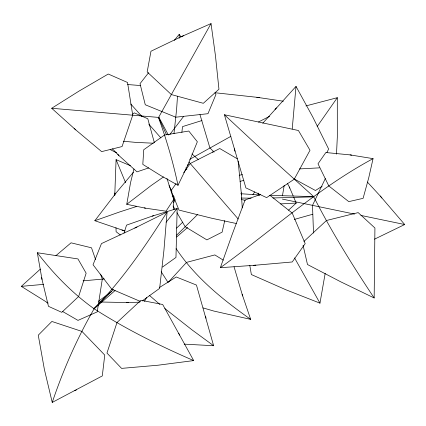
<?xml version="1.0" encoding="UTF-8"?>
<svg xmlns="http://www.w3.org/2000/svg" width="426" height="426" viewBox="0 0 426 426"><rect width="100%" height="100%" fill="white"/><g stroke="black" fill="none" stroke-linecap="round" stroke-linejoin="round"><path stroke-width="0.64" d="M179.186 38.255L179.218 34.266L174.314 40.358M303.078 245.328L307.487 264.525L340.821 281.852L374.156 297.96L374.928 228.006L358.181 212.611L326.47 220.503L303.924 241.43M124.03 233.049L126.554 225.125L152.103 216.158L177.168 208.49L175.97 257.437L162.519 267.049M130.436 165.709L116.08 159.659L114.754 195.417L114.892 192.989M173.446 209.496L173.962 196.338M336.497 154.148L337.317 137.06L337.301 97.698L305.895 105.93M177.498 96.223L176.614 109.232L173.984 133.657M262.789 123.194L296.006 86.387L292.215 128.987M140.479 301.475L111.729 289.169L93.044 264.759L101.457 243.592L134.84 228.032L167.083 212.036L163.925 250.419L159.633 288.37L142.151 300.974M181.875 132.379L182.509 126.613L201.988 120.526M282.443 195.79L284.222 185.31M166.949 178.419L173.712 199.469L166.002 211.184L145.468 208.17L126.762 204.299L130.574 182.552L133.956 168.989M249.801 265.451L251.361 274.557L286.267 289.925L319.963 303.142L325.182 273.322M373.064 158.642L368.74 177.796L363.101 198.34L348.777 201.626L328.819 185.97L318.009 163.797L325.842 152.535L350.113 154.894L373.064 158.642C317.759 188.383 271.032 231.158 220.354 267.704L255.84 265.18L292.231 261.974L305.186 243.603L292.225 213.064L269.903 195.3M224.752 220.588L222.116 232.154L206.892 239.881L185.193 226.749L176.971 212.718M220.354 267.704L232.276 234.183L245.099 199.98L260.664 194.41M52.233 402.421L44.41 369.539L38.265 335.198L51.881 321.465L81.984 331.439L104.753 355.098L102.293 375.929L52.233 402.421C63.213 369.976 76.946 338.489 94.103 308.813L93.896 308.584L94.103 308.813L115.121 290.5M188.154 164.345L197.35 141.762L188.793 131.038L164.457 135.063L143.754 149.718L142.806 164.377L160.884 175.656L178.004 185.273L188.154 164.345L187.445 165.746M313.781 196.855L272.917 197.962M325.326 178.553L312.498 205.353L313.509 233.07M326.896 152.54L328.632 149.004L312.721 116.905L296.006 86.387M173.595 202.531L175.118 199.624M158.515 117.555L211.03 23.579L181.449 36.604L150.969 51.237L147.172 71.935L171.358 94.572L203.314 103.305L218.953 89.226L215.439 55.604L211.03 23.579M212.75 152.322L213.373 151.203M144.441 301.368L146.725 297.343M252.895 194.788L254.594 191.934M167.083 212.036C145.394 246.164 122.48 279.77 94.082 308.749C72.319 293.184 53.575 273.929 37.323 252.74L77.963 258.939L86.143 273.204L78.634 296.485L61.781 312.343L48.463 306.331L42.009 279.424L37.323 252.74M337.301 97.698L317.152 126.517M176.082 183.558L171.108 190.592L179.011 210.098L211.818 218.261L236.329 223.517M183.723 172.732L190.22 163.536L219.752 148.52L237.346 158.818M169.814 134.515L183.702 116.287M125.095 231.046L94.849 220.711L115.973 193.1L133.397 172.253M148.583 72.718L140.016 83.661L145.266 104.764L175.757 117.198L207.968 113.699L215.945 94.481L214.949 92.761M166.097 222.207L177.168 208.49M168.408 282.15L186.545 262.379L214.826 254.924L223.304 260.153M274.999 109.413L276.421 107.869M176.662 235.152L197.504 214.603M93.896 308.584L113.391 289.568M176.609 228.107L182.786 222.127M288.53 210.188L296.214 203.064L293.684 197.131M48.17 303.11L21.3 286.357L40.379 269.099M176.625 237.016L187.605 227.484M55.891 255.675L71.067 242.825L91.51 247.81L95.61 259.711M126.762 204.299L151.108 185.566L163.43 176.987M132.305 114.477L134.339 112.879L147.801 118.769L154.34 142.603M98.63 301.166L111.612 291.496M322.093 186.274L315.453 190.507L294.089 178.888M51.69 108.273L79.06 91.073L108.263 74.028L127.534 82.484L132.731 115.201L122.054 146.56L101.628 151.624L75.743 129.871L51.69 108.273L158.962 117.448L168.366 135.021M159.521 287.475L176.263 276.985L196.455 285.063L213.628 345.736L184.16 344.133M189.714 159.324L230.86 136.363M258.433 122.017L269.637 116.293M74.8 390.733L76.424 389.902M134.84 228.032L137.018 226.93M374.486 239.178L404.7 224.529L380.258 196.051L367.382 182.062M181.449 36.604L183.452 35.747M94.849 220.711L119.903 211.866L136.789 206.413M148.759 167.897L136.996 171.864L118.902 155.517L112.421 148.844M152.103 216.158L153.802 215.657M294.27 219.443L312.684 214.257M240.072 181.359L243.842 180.368M172.189 196.12L173.387 195.827M239.231 175.24L242.431 174.676M193.686 360.588L158.115 365.204L121.591 368.383L106.963 353.058L117.001 322.514L140.905 300.293L162.689 304.489L193.686 360.588C159.297 345.699 125.67 328.978 94.082 308.749M21.3 286.357L43.702 284.36M83.123 280.84L104.269 278.955M296.214 203.064L280.585 203.9M253.433 265.339L255.84 265.18M299.483 168.92L319.378 167.855M98.912 301.97L128.593 302.588L139.845 302.135M241.244 198.053L251.148 198.17M153.264 143.211L135.67 142.375L123.402 141.246M269.999 195.348L313.802 196.642M126.501 302.513L128.593 302.588M240.786 193.734L259.381 194.964M127.576 84.529L140.676 85.562M215.705 92.815L256.809 97.288L283.365 101.212M256.809 97.288L259.477 97.708M350.113 154.894L351.658 155.17M241.553 199.592L245.355 200.326M282.353 199.086L354.512 214.092M360.902 215.418L404.7 224.529M224.395 114.754L298.418 130.505L310.011 150.256L294.222 179.218L266.628 197.627L245.882 187.871L224.395 114.754L272.15 159.186L313.738 196.663M144.228 207.888L145.468 208.17M234.05 266.777L242.133 294.26L250.674 319.367L213.761 311.039L203.074 307.902M121.889 229.96L123.838 230.636M158.701 117.714L158.962 117.448L158.701 117.714L166.417 134.579M110.196 149.574L116.676 152.897M62.5 311.427L77.99 320.389L97.229 311.864L102.299 279.126L100.573 274.115M46.892 302.29L47.808 302.87M213.628 345.736L192.206 330.022L164.862 308.552M250.674 319.367C222.617 299.542 195.321 277.523 176.119 248.63M120.329 234.955L116.122 231.723L115.973 227.761M159.841 304.393L149.276 295.293M191.956 153.93L198.367 159.596M74.135 128.396L75.743 129.871M214.07 152.098L209.89 147.875L199.98 114.631M117.826 154.377L118.902 155.517M130.777 104.029L141.81 116.298M148.775 124.12L160.804 137.811M188.931 162.04L238.23 219.039M380.258 196.051L381.888 197.983M374.156 297.96C352.398 265.206 331.566 231.792 313.706 196.732M179.218 34.266L180.986 37.03M161.209 271.767L167.956 282.31M173.031 205.982L175.001 209.347M294.547 257.9L319.963 303.142M258.007 193.069L259.264 195.364M178.67 333.254L179.676 335.097M287.491 183.59L289.376 187.046L293.173 195.944M185.917 167.828L186.854 169.585M125.601 182.754L116.08 159.659M169.031 185.587L171.944 191.524M289.376 187.046L289.802 188.116M242.133 294.26L242.724 295.932M158.456 117.501C166.523 139.616 173.142 162.237 178.004 185.273M234.257 148.786L234.976 151.278M205.492 316.198L206.035 318.185M41.716 277.608L42.009 279.424M238.113 161.129L241.265 192.792L242.277 207.931M241.265 192.792L241.393 194.964"/></g></svg>
